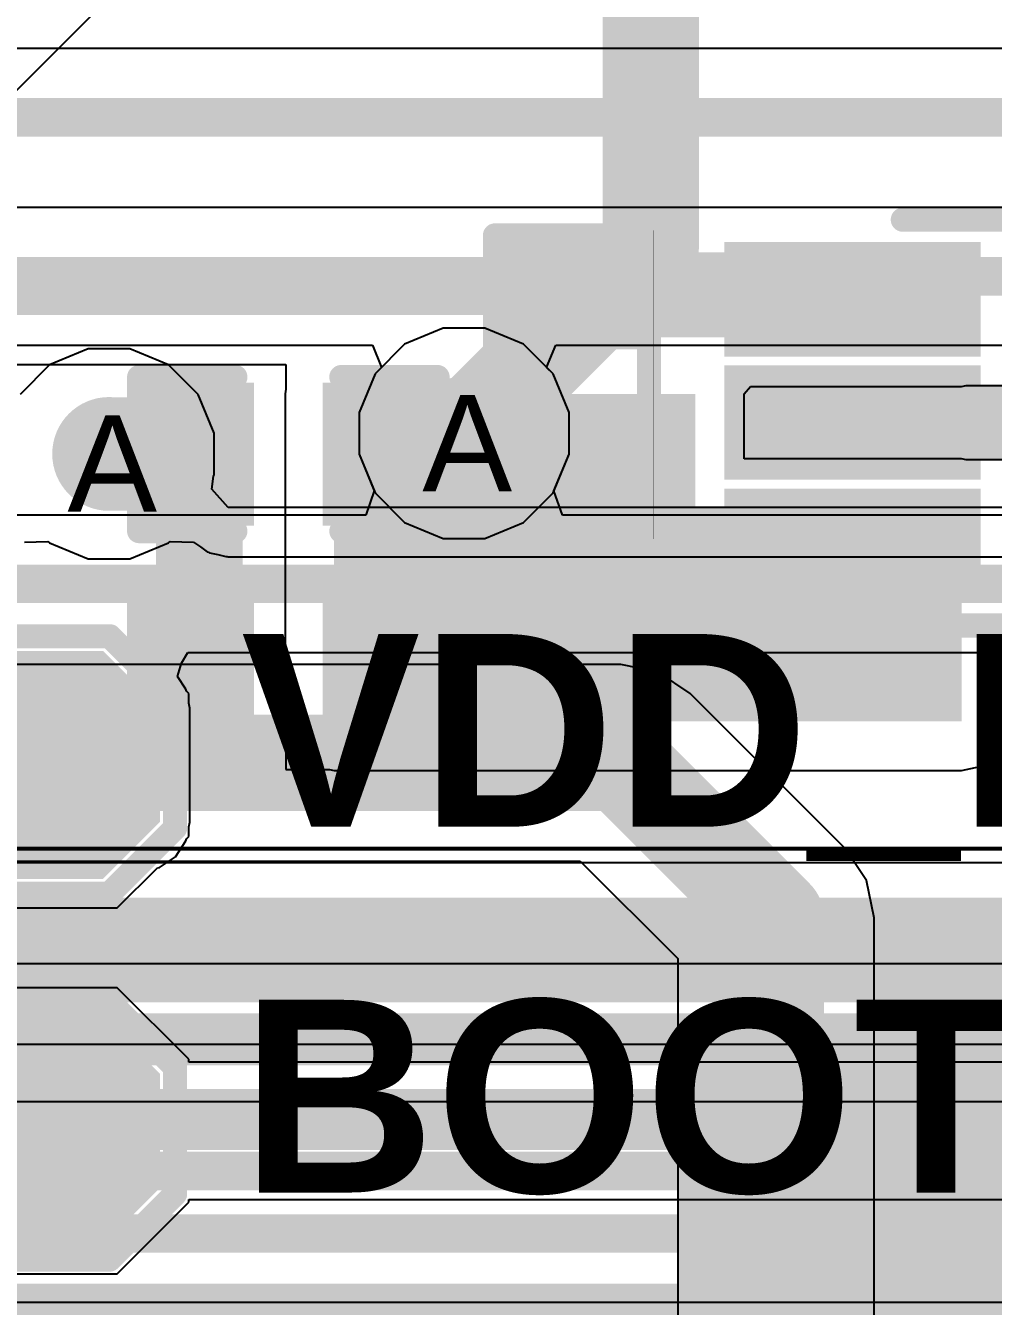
# Model space of a CAD drawing. Header units: inches. Extents: x 0 to 208, y 0 to 213.
# Drawn here: x 4.8582 to 5.0592, y 2.2432 to 2.5091 of the extents above; entities that cross this region are included whole.
import ezdxf

# ---------------------------------------------------------------- set-up
doc = ezdxf.new("R2010")
doc.units = ezdxf.units.IN
doc.header["$MEASUREMENT"] = 0
for name, color, linetype in [('Bottom Layer', 5, 'Continuous'), ('Bottom Overlay', 54, 'Continuous'), ('Bottom Paste', 16, 'Continuous'), ('Bottom Solder', 6, 'Continuous'), ('Drill Drawing', 1, 'Continuous'), ('L2_GND1', 16, 'Continuous'), ('L3_SIG1', 76, 'Continuous'), ('L4_PWR', 90, 'Continuous'), ('L5_GND2', 156, 'Continuous'), ('L6_SIG2', 130, 'Continuous'), ('L7_GND3', 216, 'Continuous'), ('Top Layer', 1, 'Continuous'), ('Top Overlay', 2, 'Continuous'), ('Top Paste', 8, 'Continuous'), ('Top Solder', 216, 'Continuous'), ('Via Holes', 16, 'Continuous')]:
    doc.layers.add(name, color=color, linetype=linetype)
doc.styles.add('Arial', font='', dxfattribs={"height": 0.2})
doc.styles.add('Arial_Bold', font='', dxfattribs={"height": 0.2})
doc.styles.get('Arial').set_extended_font_data('Arial')
doc.styles.get('Arial_Bold').set_extended_font_data('Arial', bold=True)

# ---------------------------------------------------------------- blocks, each defined once
blk = doc.blocks.new('T____________0_5___163')
at = {"layer": 'Top Layer'}
blk.add_hatch(color=1, dxfattribs=at).paths.add_polyline_path([(0.009843725, 0.01968465), (-0.009841325, 0.01968465), (-0.01968385, 0.009842125), (-0.01968385, -0.009842925), (-0.009841325, -0.01968545), (0.009843725, -0.01968545), (0.01968625, -0.009842925), (0.01968625, 0.009842125)])
at = {"layer": 'Top Paste'}
blk.add_hatch(color=8, dxfattribs=at).paths.add_polyline_path([(0.009843725, 0.01968465), (-0.009841325, 0.01968465), (-0.01968385, 0.009842125), (-0.01968385, -0.009842925), (-0.009841325, -0.01968545), (0.009843725, -0.01968545), (0.01968625, -0.009842925), (0.01968625, 0.009842125)])
at = {"layer": 'Top Solder'}
blk.add_hatch(color=216, dxfattribs=at).paths.add_polyline_path([(0.011843725, 0.02368465), (-0.011841325, 0.02368465), (-0.02368385, 0.011842125), (-0.02368385, -0.011842925), (-0.011841325, -0.02368545), (0.011843725, -0.02368545), (0.02368625, -0.011842925), (0.02368625, 0.011842125)])
at = {"layer": 'Top Overlay'}
for points in [[(-0.0132088, 0.0267516, 0.005, 0.005, 0), (-0.0268448, 0.0131176, 0.005, 0.005, 0)], [(0.0132492, 0.0267516, 0.005, 0.005, 0), (-0.0132088, 0.0267516, 0.005, 0.005, 0)], [(0.0269152, 0.0130856, 0.005, 0.005, 0), (0.0132492, 0.0267516, 0.005, 0.005, 0)], [(-0.0268448, 0.0131176, 0.005, 0.005, 0), (-0.0268448, -0.0131544, 0.005, 0.005, 0)], [(0.0269152, 0.0130856, 0.005, 0.005, 0), (0.0269152, -0.0129864, 0.005, 0.005, 0)], [(0.0269152, -0.0129864, 0.005, 0.005, 0), (0.0131852, -0.0267164, 0.005, 0.005, 0)], [(-0.0132828, -0.0267164, 0.005, 0.005, 0), (-0.0268448, -0.0131544, 0.005, 0.005, 0)], [(0.0131852, -0.0267164, 0.005, 0.005, 0), (-0.0132828, -0.0267164, 0.005, 0.005, 0)]]:
    blk.add_lwpolyline(points, format="xyseb", dxfattribs=at)
for points in [[(-0.0144588, 0.0267516, 0.0025, 0.0025, 1), (-0.0119588, 0.0267516, 0.0025, 0.0025, 1)], [(-0.0144588, 0.0267516, 0.0025, 0.0025, 1), (-0.0119588, 0.0267516, 0.0025, 0.0025, 1)], [(0.0119992, 0.0267516, 0.0025, 0.0025, 1), (0.0144992, 0.0267516, 0.0025, 0.0025, 1)], [(0.0119992, 0.0267516, 0.0025, 0.0025, 1), (0.0144992, 0.0267516, 0.0025, 0.0025, 1)], [(-0.0280948, 0.0131176, 0.0025, 0.0025, 1), (-0.0255948, 0.0131176, 0.0025, 0.0025, 1)], [(-0.0280948, 0.0131176, 0.0025, 0.0025, 1), (-0.0255948, 0.0131176, 0.0025, 0.0025, 1)], [(0.0256652, 0.0130856, 0.0025, 0.0025, 1), (0.0281652, 0.0130856, 0.0025, 0.0025, 1)], [(0.0256652, 0.0130856, 0.0025, 0.0025, 1), (0.0281652, 0.0130856, 0.0025, 0.0025, 1)], [(0.0256652, -0.0129864, 0.0025, 0.0025, 1), (0.0281652, -0.0129864, 0.0025, 0.0025, 1)], [(0.0256652, -0.0129864, 0.0025, 0.0025, 1), (0.0281652, -0.0129864, 0.0025, 0.0025, 1)], [(-0.0280948, -0.0131544, 0.0025, 0.0025, 1), (-0.0255948, -0.0131544, 0.0025, 0.0025, 1)], [(-0.0280948, -0.0131544, 0.0025, 0.0025, 1), (-0.0255948, -0.0131544, 0.0025, 0.0025, 1)], [(-0.0145328, -0.0267164, 0.0025, 0.0025, 1), (-0.0120328, -0.0267164, 0.0025, 0.0025, 1)], [(-0.0145328, -0.0267164, 0.0025, 0.0025, 1), (-0.0120328, -0.0267164, 0.0025, 0.0025, 1)], [(0.0119352, -0.0267164, 0.0025, 0.0025, 1), (0.0144352, -0.0267164, 0.0025, 0.0025, 1)], [(0.0119352, -0.0267164, 0.0025, 0.0025, 1), (0.0144352, -0.0267164, 0.0025, 0.0025, 1)]]:
    blk.add_lwpolyline(points, format="xyseb", close=True, dxfattribs=at)
blk = doc.blocks.new('T____________0_5___164')
at = {"layer": 'Top Layer'}
blk.add_hatch(color=1, dxfattribs=at).paths.add_polyline_path([(0.009843725, 0.01968515), (-0.009841325, 0.01968515), (-0.01968385, 0.009842625), (-0.01968385, -0.009842425), (-0.009841325, -0.01968495), (0.009843725, -0.01968495), (0.01968625, -0.009842425), (0.01968625, 0.009842625)])
at = {"layer": 'Top Paste'}
blk.add_hatch(color=8, dxfattribs=at).paths.add_polyline_path([(0.009843725, 0.01968515), (-0.009841325, 0.01968515), (-0.01968385, 0.009842625), (-0.01968385, -0.009842425), (-0.009841325, -0.01968495), (0.009843725, -0.01968495), (0.01968625, -0.009842425), (0.01968625, 0.009842625)])
at = {"layer": 'Top Solder'}
blk.add_hatch(color=216, dxfattribs=at).paths.add_polyline_path([(0.011843725, 0.02368515), (-0.011841325, 0.02368515), (-0.02368385, 0.011842625), (-0.02368385, -0.011842425), (-0.011841325, -0.02368495), (0.011843725, -0.02368495), (0.02368625, -0.011842425), (0.02368625, 0.011842625)])
at = {"layer": 'Top Overlay'}
for points in [[(-0.0132088, 0.0267521, 0.005, 0.005, 0), (-0.0268448, 0.0131161, 0.005, 0.005, 0)], [(0.0132492, 0.0267521, 0.005, 0.005, 0), (-0.0132088, 0.0267521, 0.005, 0.005, 0)], [(0.0269152, 0.0130841, 0.005, 0.005, 0), (0.0132492, 0.0267521, 0.005, 0.005, 0)], [(-0.0268448, 0.0131161, 0.005, 0.005, 0), (-0.0268448, -0.0131559, 0.005, 0.005, 0)], [(0.0269152, 0.0130841, 0.005, 0.005, 0), (0.0269152, -0.0129859, 0.005, 0.005, 0)], [(0.0269152, -0.0129859, 0.005, 0.005, 0), (0.0131852, -0.0267179, 0.005, 0.005, 0)], [(-0.0132828, -0.0267179, 0.005, 0.005, 0), (-0.0268448, -0.0131559, 0.005, 0.005, 0)], [(0.0131852, -0.0267179, 0.005, 0.005, 0), (-0.0132828, -0.0267179, 0.005, 0.005, 0)]]:
    blk.add_lwpolyline(points, format="xyseb", dxfattribs=at)
for points in [[(-0.0144588, 0.0267521, 0.0025, 0.0025, 1), (-0.0119588, 0.0267521, 0.0025, 0.0025, 1)], [(-0.0144588, 0.0267521, 0.0025, 0.0025, 1), (-0.0119588, 0.0267521, 0.0025, 0.0025, 1)], [(0.0119992, 0.0267521, 0.0025, 0.0025, 1), (0.0144992, 0.0267521, 0.0025, 0.0025, 1)], [(0.0119992, 0.0267521, 0.0025, 0.0025, 1), (0.0144992, 0.0267521, 0.0025, 0.0025, 1)], [(-0.0280948, 0.0131161, 0.0025, 0.0025, 1), (-0.0255948, 0.0131161, 0.0025, 0.0025, 1)], [(-0.0280948, 0.0131161, 0.0025, 0.0025, 1), (-0.0255948, 0.0131161, 0.0025, 0.0025, 1)], [(0.0256652, 0.0130841, 0.0025, 0.0025, 1), (0.0281652, 0.0130841, 0.0025, 0.0025, 1)], [(0.0256652, 0.0130841, 0.0025, 0.0025, 1), (0.0281652, 0.0130841, 0.0025, 0.0025, 1)], [(0.0256652, -0.0129859, 0.0025, 0.0025, 1), (0.0281652, -0.0129859, 0.0025, 0.0025, 1)], [(0.0256652, -0.0129859, 0.0025, 0.0025, 1), (0.0281652, -0.0129859, 0.0025, 0.0025, 1)], [(-0.0280948, -0.0131559, 0.0025, 0.0025, 1), (-0.0255948, -0.0131559, 0.0025, 0.0025, 1)], [(-0.0280948, -0.0131559, 0.0025, 0.0025, 1), (-0.0255948, -0.0131559, 0.0025, 0.0025, 1)], [(-0.0145328, -0.0267179, 0.0025, 0.0025, 1), (-0.0120328, -0.0267179, 0.0025, 0.0025, 1)], [(-0.0145328, -0.0267179, 0.0025, 0.0025, 1), (-0.0120328, -0.0267179, 0.0025, 0.0025, 1)], [(0.0119352, -0.0267179, 0.0025, 0.0025, 1), (0.0144352, -0.0267179, 0.0025, 0.0025, 1)], [(0.0119352, -0.0267179, 0.0025, 0.0025, 1), (0.0144352, -0.0267179, 0.0025, 0.0025, 1)]]:
    blk.add_lwpolyline(points, format="xyseb", close=True, dxfattribs=at)
blk = doc.blocks.new('RES_0402_B_272')
at = {"layer": 'Bottom Layer'}
for points in [[(-0.009500100000000001, 0.0124994), (-0.0095001, -0.0125006), (-0.0275001, -0.0125006), (-0.0275001, 0.0124994)], [(0.0274999, 0.0124994), (0.0274999, -0.0125006), (0.009499900000000002, -0.0125006), (0.009499899999999999, 0.0124994)]]:
    blk.add_hatch(color=5, dxfattribs=at).paths.add_polyline_path(points)
at = {"layer": 'Bottom Paste'}
for points in [[(-0.009500100000000001, 0.0124994), (-0.0095001, -0.0125006), (-0.0275001, -0.0125006), (-0.0275001, 0.0124994)], [(0.0274999, 0.0124994), (0.0274999, -0.0125006), (0.009499900000000002, -0.0125006), (0.009499899999999999, 0.0124994)]]:
    blk.add_hatch(color=16, dxfattribs=at).paths.add_polyline_path(points)
at = {"layer": 'Bottom Solder'}
for points in [[(-0.007334700000000001, 0.0146648), (-0.007334699999999999, -0.014666), (-0.0296655, -0.014666), (-0.0296655, 0.0146648)], [(0.0296653, 0.0146648), (0.0296653, -0.014666), (0.007334500000000002, -0.014666), (0.007334499999999998, 0.0146648)]]:
    blk.add_hatch(color=6, dxfattribs=at).paths.add_polyline_path(points)
at = {"layer": 'Bottom Overlay'}
for points in [[(0.0309999, 0.0159994, 0.005, 0.005, 0), (-0.0310001, 0.0159994, 0.005, 0.005, 0)], [(-0.0310001, -0.0160006, 0.005, 0.005, 0), (-0.0310001, 0.0159994, 0.005, 0.005, 0)], [(0.0319999, 0.0169994, 0.000127, 0.000127, 0), (-0.0320001, 0.0169994, 0.000127, 0.000127, 0)], [(0.0309999, -0.0160006, 0.005, 0.005, 0), (0.0309999, 0.0159994, 0.005, 0.005, 0)], [(0.0309999, -0.0160006, 0.005, 0.005, 0), (-0.0310001, -0.0160006, 0.005, 0.005, 0)]]:
    blk.add_lwpolyline(points, format="xyseb", dxfattribs=at)
for points in [[(-0.0322501, 0.0159994, 0.0025, 0.0025, 1), (-0.0297501, 0.0159994, 0.0025, 0.0025, 1)], [(-0.0322501, 0.0159994, 0.0025, 0.0025, 1), (-0.0297501, 0.0159994, 0.0025, 0.0025, 1)], [(-0.0320318, 0.0169994, 6.35e-05, 6.35e-05, 1), (-0.0319684, 0.0169994, 6.35e-05, 6.35e-05, 1)], [(0.0297499, 0.0159994, 0.0025, 0.0025, 1), (0.0322499, 0.0159994, 0.0025, 0.0025, 1)], [(0.0297499, 0.0159994, 0.0025, 0.0025, 1), (0.0322499, 0.0159994, 0.0025, 0.0025, 1)], [(0.0319682, 0.0169994, 6.35e-05, 6.35e-05, 1), (0.0320316, 0.0169994, 6.35e-05, 6.35e-05, 1)], [(-0.0322501, -0.0160006, 0.0025, 0.0025, 1), (-0.0297501, -0.0160006, 0.0025, 0.0025, 1)], [(-0.0322501, -0.0160006, 0.0025, 0.0025, 1), (-0.0297501, -0.0160006, 0.0025, 0.0025, 1)], [(0.0297499, -0.0160006, 0.0025, 0.0025, 1), (0.0322499, -0.0160006, 0.0025, 0.0025, 1)], [(0.0297499, -0.0160006, 0.0025, 0.0025, 1), (0.0322499, -0.0160006, 0.0025, 0.0025, 1)]]:
    blk.add_lwpolyline(points, format="xyseb", close=True, dxfattribs=at)
blk = doc.blocks.new('SC_70_6_B_284')
at = {"layer": 'Bottom Layer'}
for points in [[(-0.057678, 0.0334632), (-0.0124024, 0.0334632), (-0.0124024, 0.0177152), (-0.057678, 0.0177152)], [(0.012402, 0.0334632), (0.0576776, 0.0334632), (0.0576776, 0.0177152), (0.012402, 0.0177152)], [(-0.057678, 0.0078732), (-0.0124024, 0.0078732), (-0.0124024, -0.0078748), (-0.057678, -0.0078748)], [(0.012402, 0.0078732), (0.0576776, 0.0078732), (0.0576776, -0.0078748), (0.012402, -0.0078748)], [(-0.057678, -0.0177168), (-0.0124024, -0.0177168), (-0.0124024, -0.0334648), (-0.057678, -0.0334648)], [(0.012402, -0.0177168), (0.0576776, -0.0177168), (0.0576776, -0.0334648), (0.012402, -0.0334648)]]:
    blk.add_hatch(color=5, dxfattribs=at).paths.add_polyline_path(points)
at = {"layer": 'Bottom Paste'}
for points in [[(-0.057678, 0.0334632), (-0.0124024, 0.0334632), (-0.0124024, 0.0177152), (-0.057678, 0.0177152)], [(0.012402, 0.0334632), (0.0576776, 0.0334632), (0.0576776, 0.0177152), (0.012402, 0.0177152)], [(-0.057678, 0.0078732), (-0.0124024, 0.0078732), (-0.0124024, -0.0078748), (-0.057678, -0.0078748)], [(0.012402, 0.0078732), (0.0576776, 0.0078732), (0.0576776, -0.0078748), (0.012402, -0.0078748)], [(-0.057678, -0.0177168), (-0.0124024, -0.0177168), (-0.0124024, -0.0334648), (-0.057678, -0.0334648)], [(0.012402, -0.0177168), (0.0576776, -0.0177168), (0.0576776, -0.0334648), (0.012402, -0.0334648)]]:
    blk.add_hatch(color=16, dxfattribs=at).paths.add_polyline_path(points)
at = {"layer": 'Bottom Solder'}
for points in [[(-0.061678, 0.0374632), (-0.0084024, 0.0374632), (-0.0084024, 0.0137152), (-0.061678, 0.0137152)], [(0.008402, 0.0374632), (0.0616776, 0.0374632), (0.0616776, 0.0137152), (0.008402, 0.0137152)], [(-0.061678, 0.0118732), (-0.0084024, 0.0118732), (-0.0084024, -0.0118748), (-0.061678, -0.0118748)], [(0.008402, 0.0118732), (0.0616776, 0.0118732), (0.0616776, -0.0118748), (0.008402, -0.0118748)], [(-0.061678, -0.0137168), (-0.0084024, -0.0137168), (-0.0084024, -0.0374648), (-0.061678, -0.0374648)], [(0.008402, -0.0137168), (0.0616776, -0.0137168), (0.0616776, -0.0374648), (0.008402, -0.0374648)]]:
    blk.add_hatch(color=6, dxfattribs=at).paths.add_polyline_path(points)
at = {"layer": 'Bottom Overlay'}
for points in [[(0.0246058, 0.0421252, 0.005, 0.005, 0), (-0.0246062, 0.0421252, 0.005, 0.005, 0)], [(-0.0685282, -0.0210008, 0.005, 0.005, 0), (-0.0685282, -0.0310008, 0.005, 0.005, 0)], [(-0.0635282, -0.0260008, 0.005, 0.005, 0), (-0.0685282, -0.0210008, 0.005, 0.005, 0)], [(-0.0635282, -0.0260008, 0.005, 0.005, 0), (-0.0685282, -0.0310008, 0.005, 0.005, 0)], [(0.0246058, -0.0421268, 0.005, 0.005, 0), (-0.0246062, -0.0421268, 0.005, 0.005, 0)]]:
    blk.add_lwpolyline(points, format="xyseb", dxfattribs=at)
for points in [[(-0.0258562, 0.0421252, 0.0025, 0.0025, 1), (-0.0233562, 0.0421252, 0.0025, 0.0025, 1)], [(0.0233558, 0.0421252, 0.0025, 0.0025, 1), (0.0258558, 0.0421252, 0.0025, 0.0025, 1)], [(-0.0697782, -0.0210008, 0.0025, 0.0025, 1), (-0.0672782, -0.0210008, 0.0025, 0.0025, 1)], [(-0.0697782, -0.0210008, 0.0025, 0.0025, 1), (-0.0672782, -0.0210008, 0.0025, 0.0025, 1)], [(-0.0647782, -0.0260008, 0.0025, 0.0025, 1), (-0.0622782, -0.0260008, 0.0025, 0.0025, 1)], [(-0.0647782, -0.0260008, 0.0025, 0.0025, 1), (-0.0622782, -0.0260008, 0.0025, 0.0025, 1)], [(-0.0697782, -0.0310008, 0.0025, 0.0025, 1), (-0.0672782, -0.0310008, 0.0025, 0.0025, 1)], [(-0.0697782, -0.0310008, 0.0025, 0.0025, 1), (-0.0672782, -0.0310008, 0.0025, 0.0025, 1)], [(-0.0258562, -0.0421268, 0.0025, 0.0025, 1), (-0.0233562, -0.0421268, 0.0025, 0.0025, 1)], [(0.0233558, -0.0421268, 0.0025, 0.0025, 1), (0.0258558, -0.0421268, 0.0025, 0.0025, 1)]]:
    blk.add_lwpolyline(points, format="xyseb", close=True, dxfattribs=at)
blk = doc.blocks.new('SOD_123_B_289')
at = {"layer": 'Bottom Layer'}
for points in [[(-0.0807092, -0.01771695), (-0.0807092, 0.01771615), (-0.0433076, 0.01771615), (-0.0433076, -0.01771695)], [(0.0433068, -0.01771695), (0.0433068, 0.01771615), (0.0807084, 0.01771615), (0.0807084, -0.01771695)]]:
    blk.add_hatch(color=5, dxfattribs=at).paths.add_polyline_path(points)
at = {"layer": 'Bottom Overlay'}
for points in [[(0.0380016, 0.0199896), (0.1110016, 0.0199896), (0.1110016, 0.0314856), (0.0380016, 0.0314856)], [(0.0834596, -0.0310144), (0.1110016, -0.0310144), (0.1110016, 0.0309856), (0.0834596, 0.0309856)], [(0.0380016, -0.0315084), (0.1110016, -0.0315084), (0.1110016, -0.0200124), (0.0380016, -0.0200124)]]:
    blk.add_hatch(color=54, dxfattribs=at).paths.add_polyline_path(points)
at = {"layer": 'Bottom Paste'}
for points in [[(-0.0807092, -0.01771695), (-0.0807092, 0.01771615), (-0.0433076, 0.01771615), (-0.0433076, -0.01771695)], [(0.0433068, -0.01771695), (0.0433068, 0.01771615), (0.0807084, 0.01771615), (0.0807084, -0.01771695)]]:
    blk.add_hatch(color=16, dxfattribs=at).paths.add_polyline_path(points)
at = {"layer": 'Bottom Solder'}
for points in [[(-0.0847092, -0.02171695), (-0.0847092, 0.02171615), (-0.0393076, 0.02171615), (-0.0393076, -0.02171695)], [(0.0393068, -0.02171695), (0.0393068, 0.02171615), (0.0847084, 0.02171615), (0.0847084, -0.02171695)]]:
    blk.add_hatch(color=6, dxfattribs=at).paths.add_polyline_path(points)
at = {"layer": 'Bottom Overlay'}
for points in [[(-0.0540004, 0.0289996, 0.005, 0.005, 0), (-0.0540004, 0.0229996, 0.005, 0.005, 0)], [(0.0379996, 0.0289996, 0.005, 0.005, 0), (-0.0540004, 0.0289996, 0.005, 0.005, 0)], [(-0.0540004, -0.0230004, 0.005, 0.005, 0), (-0.0540004, -0.0290004, 0.005, 0.005, 0)], [(0.0379996, -0.0290004, 0.005, 0.005, 0), (-0.0540004, -0.0290004, 0.005, 0.005, 0)]]:
    blk.add_lwpolyline(points, format="xyseb", dxfattribs=at)
for points in [[(-0.0552504, 0.0289996, 0.0025, 0.0025, 1), (-0.0527504, 0.0289996, 0.0025, 0.0025, 1)], [(-0.0552504, 0.0289996, 0.0025, 0.0025, 1), (-0.0527504, 0.0289996, 0.0025, 0.0025, 1)], [(0.0367496, 0.0289996, 0.0025, 0.0025, 1), (0.0392496, 0.0289996, 0.0025, 0.0025, 1)], [(-0.0552504, 0.0229996, 0.0025, 0.0025, 1), (-0.0527504, 0.0229996, 0.0025, 0.0025, 1)], [(-0.0552504, -0.0230004, 0.0025, 0.0025, 1), (-0.0527504, -0.0230004, 0.0025, 0.0025, 1)], [(-0.0552504, -0.0290004, 0.0025, 0.0025, 1), (-0.0527504, -0.0290004, 0.0025, 0.0025, 1)], [(-0.0552504, -0.0290004, 0.0025, 0.0025, 1), (-0.0527504, -0.0290004, 0.0025, 0.0025, 1)], [(0.0367496, -0.0290004, 0.0025, 0.0025, 1), (0.0392496, -0.0290004, 0.0025, 0.0025, 1)]]:
    blk.add_lwpolyline(points, format="xyseb", close=True, dxfattribs=at)
blk = doc.blocks.new('CAP_0402_B_320')
at = {"layer": 'Bottom Layer'}
for points in [[(-0.009500699999999997, 0.0125006), (-0.009500700000000003, -0.0124994), (-0.0275007, -0.0124994), (-0.0275007, 0.0125006)], [(0.0274993, 0.0125006), (0.0274993, -0.0124994), (0.009499299999999997, -0.0124994), (0.009499300000000002, 0.0125006)]]:
    blk.add_hatch(color=5, dxfattribs=at).paths.add_polyline_path(points)
at = {"layer": 'Bottom Paste'}
for points in [[(-0.009500699999999997, 0.0125006), (-0.009500700000000003, -0.0124994), (-0.0275007, -0.0124994), (-0.0275007, 0.0125006)], [(0.0274993, 0.0125006), (0.0274993, -0.0124994), (0.009499299999999997, -0.0124994), (0.009499300000000002, 0.0125006)]]:
    blk.add_hatch(color=16, dxfattribs=at).paths.add_polyline_path(points)
at = {"layer": 'Bottom Solder'}
for points in [[(-0.007138499999999997, 0.0148628), (-0.007138500000000002, -0.0148616), (-0.0298629, -0.0148616), (-0.0298629, 0.0148628)], [(0.0298615, 0.0148628), (0.0298615, -0.0148616), (0.007137099999999997, -0.0148616), (0.007137100000000003, 0.0148628)]]:
    blk.add_hatch(color=6, dxfattribs=at).paths.add_polyline_path(points)
at = {"layer": 'Bottom Overlay'}
for points in [[(-0.0310007, -0.0159994, 0.005, 0.005, 0), (-0.0310007, 0.0160006, 0.005, 0.005, 0)], [(-0.0310007, 0.0160006, 0.005, 0.005, 0), (-0.0110007, 0.0160006, 0.005, 0.005, 0)], [(0.0109993, 0.0160006, 0.005, 0.005, 0), (0.0309993, 0.0160006, 0.005, 0.005, 0)], [(0.0309993, -0.0159994, 0.005, 0.005, 0), (0.0309993, 0.0160006, 0.005, 0.005, 0)], [(-0.0310007, -0.0159994, 0.005, 0.005, 0), (-0.0110007, -0.0159994, 0.005, 0.005, 0)], [(0.0109993, -0.0159994, 0.005, 0.005, 0), (0.0309993, -0.0159994, 0.005, 0.005, 0)]]:
    blk.add_lwpolyline(points, format="xyseb", dxfattribs=at)
for points in [[(-0.0322507, 0.0160006, 0.0025, 0.0025, 1), (-0.0297507, 0.0160006, 0.0025, 0.0025, 1)], [(-0.0322507, 0.0160006, 0.0025, 0.0025, 1), (-0.0297507, 0.0160006, 0.0025, 0.0025, 1)], [(-0.0122507, 0.0160006, 0.0025, 0.0025, 1), (-0.0097507, 0.0160006, 0.0025, 0.0025, 1)], [(0.0097493, 0.0160006, 0.0025, 0.0025, 1), (0.0122493, 0.0160006, 0.0025, 0.0025, 1)], [(0.0297493, 0.0160006, 0.0025, 0.0025, 1), (0.0322493, 0.0160006, 0.0025, 0.0025, 1)], [(0.0297493, 0.0160006, 0.0025, 0.0025, 1), (0.0322493, 0.0160006, 0.0025, 0.0025, 1)], [(-0.0322507, -0.0159994, 0.0025, 0.0025, 1), (-0.0297507, -0.0159994, 0.0025, 0.0025, 1)], [(-0.0322507, -0.0159994, 0.0025, 0.0025, 1), (-0.0297507, -0.0159994, 0.0025, 0.0025, 1)], [(-0.0122507, -0.0159994, 0.0025, 0.0025, 1), (-0.0097507, -0.0159994, 0.0025, 0.0025, 1)], [(0.0097493, -0.0159994, 0.0025, 0.0025, 1), (0.0122493, -0.0159994, 0.0025, 0.0025, 1)], [(0.0297493, -0.0159994, 0.0025, 0.0025, 1), (0.0322493, -0.0159994, 0.0025, 0.0025, 1)], [(0.0297493, -0.0159994, 0.0025, 0.0025, 1), (0.0322493, -0.0159994, 0.0025, 0.0025, 1)]]:
    blk.add_lwpolyline(points, format="xyseb", close=True, dxfattribs=at)
blk = doc.blocks.new('CAP_0402_B_323')
at = {"layer": 'Bottom Layer'}
for points in [[(-0.009501499999999998, 0.0125004), (-0.009501500000000003, -0.0124996), (-0.0275015, -0.0124996), (-0.0275015, 0.0125004)], [(0.0274985, 0.0125004), (0.0274985, -0.0124996), (0.009498499999999997, -0.0124996), (0.009498500000000003, 0.0125004)]]:
    blk.add_hatch(color=5, dxfattribs=at).paths.add_polyline_path(points)
at = {"layer": 'Bottom Paste'}
for points in [[(-0.009501499999999998, 0.0125004), (-0.009501500000000003, -0.0124996), (-0.0275015, -0.0124996), (-0.0275015, 0.0125004)], [(0.0274985, 0.0125004), (0.0274985, -0.0124996), (0.009498499999999997, -0.0124996), (0.009498500000000003, 0.0125004)]]:
    blk.add_hatch(color=16, dxfattribs=at).paths.add_polyline_path(points)
at = {"layer": 'Bottom Solder'}
for points in [[(-0.007139299999999997, 0.0148626), (-0.007139300000000003, -0.0148618), (-0.0298637, -0.0148618), (-0.0298637, 0.0148626)], [(0.0298607, 0.0148626), (0.0298607, -0.0148618), (0.007136299999999997, -0.0148618), (0.007136300000000003, 0.0148626)]]:
    blk.add_hatch(color=6, dxfattribs=at).paths.add_polyline_path(points)
at = {"layer": 'Bottom Overlay'}
for points in [[(-0.0310015, 0.0160004, 0.005, 0.005, 0), (-0.0110015, 0.0160004, 0.005, 0.005, 0)], [(-0.0310015, -0.0159996, 0.005, 0.005, 0), (-0.0310015, 0.0160004, 0.005, 0.005, 0)], [(0.0109985, 0.0160004, 0.005, 0.005, 0), (0.0309985, 0.0160004, 0.005, 0.005, 0)], [(0.0309985, -0.0159996, 0.005, 0.005, 0), (0.0309985, 0.0160004, 0.005, 0.005, 0)], [(-0.0310015, -0.0159996, 0.005, 0.005, 0), (-0.0110015, -0.0159996, 0.005, 0.005, 0)], [(0.0109985, -0.0159996, 0.005, 0.005, 0), (0.0309985, -0.0159996, 0.005, 0.005, 0)]]:
    blk.add_lwpolyline(points, format="xyseb", dxfattribs=at)
for points in [[(-0.0322515, 0.0160004, 0.0025, 0.0025, 1), (-0.0297515, 0.0160004, 0.0025, 0.0025, 1)], [(-0.0322515, 0.0160004, 0.0025, 0.0025, 1), (-0.0297515, 0.0160004, 0.0025, 0.0025, 1)], [(-0.0122515, 0.0160004, 0.0025, 0.0025, 1), (-0.0097515, 0.0160004, 0.0025, 0.0025, 1)], [(0.0097485, 0.0160004, 0.0025, 0.0025, 1), (0.0122485, 0.0160004, 0.0025, 0.0025, 1)], [(0.0297485, 0.0160004, 0.0025, 0.0025, 1), (0.0322485, 0.0160004, 0.0025, 0.0025, 1)], [(0.0297485, 0.0160004, 0.0025, 0.0025, 1), (0.0322485, 0.0160004, 0.0025, 0.0025, 1)], [(-0.0322515, -0.0159996, 0.0025, 0.0025, 1), (-0.0297515, -0.0159996, 0.0025, 0.0025, 1)], [(-0.0322515, -0.0159996, 0.0025, 0.0025, 1), (-0.0297515, -0.0159996, 0.0025, 0.0025, 1)], [(-0.0122515, -0.0159996, 0.0025, 0.0025, 1), (-0.0097515, -0.0159996, 0.0025, 0.0025, 1)], [(0.0097485, -0.0159996, 0.0025, 0.0025, 1), (0.0122485, -0.0159996, 0.0025, 0.0025, 1)], [(0.0297485, -0.0159996, 0.0025, 0.0025, 1), (0.0322485, -0.0159996, 0.0025, 0.0025, 1)], [(0.0297485, -0.0159996, 0.0025, 0.0025, 1), (0.0322485, -0.0159996, 0.0025, 0.0025, 1)]]:
    blk.add_lwpolyline(points, format="xyseb", close=True, dxfattribs=at)

msp = doc.modelspace()

# ---------------------------------------------------------------- hatches: boundary and pattern name
at = {"layer": 'Bottom Layer'}
for points in [[(4.9591558, 2.4443542), (5.0525638, 2.4443542), (5.0525638, 2.4620122), (4.9591558, 2.4620122)], [(5.0072878, 2.4187642), (5.1226438, 2.4187642), (5.1226438, 2.4345122), (5.0072878, 2.4345122)], [(4.8755078, 2.4319222), (4.8755078, 2.4083402), (4.8942418, 2.4083402), (4.8942418, 2.4319222)], [(4.8852458, 2.3646362), (4.9032458, 2.3646362), (4.9032458, 2.4326042), (4.8852458, 2.4326042)], [(4.9222418, 2.3646362), (4.9972478, 2.3646362), (4.9972478, 2.4326042), (4.9222418, 2.4326042)], [(4.9222418, 2.3931742), (5.0525638, 2.3931742), (5.0525638, 2.4089222), (4.9222418, 2.4089222)], [(4.9716558, 2.3646362), (5.0525638, 2.3646362), (5.0525638, 2.4089222), (4.9716558, 2.4089222)], [(4.9991018, 2.1798802), (5.0680698, 2.1798802), (5.0680698, 2.2818622), (4.9991018, 2.2818622)]]:
    msp.add_hatch(color=5, dxfattribs=at).paths.add_polyline_path(points)
h = msp.add_hatch(color=5, dxfattribs=at)
edge = h.paths.add_edge_path()
edge.add_arc((4.9492418, 2.4244018), 0.011811, 0, 360)
h = msp.add_hatch(color=5, dxfattribs=at)
edge = h.paths.add_edge_path()
edge.add_arc((4.8755078, 2.4201382), 0.011811, 0, 360)
at = {"layer": 'L2_GND1'}
h = msp.add_hatch(color=16, dxfattribs=at)
edge = h.paths.add_edge_path()
edge.add_arc((4.9492418, 2.4244018), 0.011811, 0, 360)
h = msp.add_hatch(color=16, dxfattribs=at)
edge = h.paths.add_edge_path()
edge.add_arc((4.8755078, 2.4201382), 0.011811, 0, 360)
at = {"layer": 'L3_SIG1'}
h = msp.add_hatch(color=76, dxfattribs=at)
edge = h.paths.add_edge_path()
edge.add_arc((4.9492418, 2.4244018), 0.011811, 0, 360)
h = msp.add_hatch(color=76, dxfattribs=at)
edge = h.paths.add_edge_path()
edge.add_arc((4.8755078, 2.4201382), 0.011811, 0, 360)
at = {"layer": 'L4_PWR'}
h = msp.add_hatch(color=90, dxfattribs=at)
edge = h.paths.add_edge_path()
edge.add_arc((4.9492418, 2.4244018), 0.011811, 0, 360)
h = msp.add_hatch(color=90, dxfattribs=at)
edge = h.paths.add_edge_path()
edge.add_arc((4.8755078, 2.4201382), 0.011811, 0, 360)
at = {"layer": 'L5_GND2'}
h = msp.add_hatch(color=156, dxfattribs=at)
edge = h.paths.add_edge_path()
edge.add_arc((4.9492418, 2.4244018), 0.011811, 0, 360)
h = msp.add_hatch(color=156, dxfattribs=at)
edge = h.paths.add_edge_path()
edge.add_arc((4.8755078, 2.4201382), 0.011811, 0, 360)
at = {"layer": 'L6_SIG2'}
h = msp.add_hatch(color=130, dxfattribs=at)
edge = h.paths.add_edge_path()
edge.add_arc((4.9492418, 2.4244018), 0.011811, 0, 360)
h = msp.add_hatch(color=130, dxfattribs=at)
edge = h.paths.add_edge_path()
edge.add_arc((4.8755078, 2.4201382), 0.011811, 0, 360)
at = {"layer": 'L7_GND3'}
h = msp.add_hatch(color=216, dxfattribs=at)
edge = h.paths.add_edge_path()
edge.add_arc((4.9492418, 2.4244018), 0.011811, 0, 360)
h = msp.add_hatch(color=216, dxfattribs=at)
edge = h.paths.add_edge_path()
edge.add_arc((4.8755078, 2.4201382), 0.011811, 0, 360)
at = {"layer": 'Top Layer'}
h = msp.add_hatch(color=1, dxfattribs=at)
edge = h.paths.add_edge_path()
edge.add_arc((4.9492418, 2.4244018), 0.011811, 0, 360)
h = msp.add_hatch(color=1, dxfattribs=at)
edge = h.paths.add_edge_path()
edge.add_arc((4.8755078, 2.4201382), 0.011811, 0, 360)
msp.add_hatch(color=1, dxfattribs=at).paths.add_polyline_path([(4.8070001, 2.3673861), (4.8070001, 2.3437201), (4.8820609, 2.3437201), (4.8820609, 2.3673861)])
at = {"layer": 'Via Holes'}
h = msp.add_hatch(color=7, dxfattribs=at)
edge = h.paths.add_edge_path()
edge.add_arc((4.9492418, 2.4244018), 0.0059055, 0, 360)
h = msp.add_hatch(color=7, dxfattribs=at)
edge = h.paths.add_edge_path()
edge.add_arc((4.8755078, 2.4201382), 0.0059055, 0, 360)

# ---------------------------------------------------------------- linework, layer by layer
at = {"layer": 'Bottom Layer'}
for p, q in [((5.1014219, 2.5042743), (4.7960005, 2.5042743)), ((4.817439, 2.4387257), (4.9122418, 2.4387257)), ((4.9122418, 2.4387257), (4.9122418, 2.4335891)), ((4.9122418, 2.4335891), (4.9120459, 2.4326042)), ((5.0074437, 2.4326041), (5.0087192, 2.4341583)), ((5.0087192, 2.4341583), (5.0525638, 2.4341583)), ((5.0525638, 2.4341583), (5.0535487, 2.4343542)), ((5.0535487, 2.4343542), (5.062368, 2.4343542)), ((4.9120459, 2.4326042), (4.9120459, 2.4089222)), ((5.0074437, 2.4191181), (5.0074437, 2.4326041)), ((5.0525638, 2.4191181), (5.0074437, 2.4191181)), ((5.0535487, 2.4189222), (5.0525638, 2.4191181)), ((5.0623679, 2.4189222), (5.0535487, 2.4189222)), ((4.9120459, 2.4089222), (4.9120459, 2.3646362)), ((4.9120459, 2.3646362), (4.9122458, 2.3636312)), ((4.9122458, 2.3636312), (4.9122458, 2.3546362)), ((5.0564656, 2.3552164), (5.0597734, 2.3574266)), ((4.9122458, 2.3546362), (4.9212569, 2.3546362)), ((4.9212569, 2.3546362), (4.9222418, 2.3544403)), ((4.9222418, 2.3544403), (5.0525638, 2.3544403)), ((5.0525638, 2.3544403), (5.0564656, 2.3552164)), ((5.1690549, 2.3352743), (4.8351908, 2.3352743))]:
    msp.add_line(p, q, dxfattribs=at)
for points in [[(4.796, 2.49, 0.008, 0.008, 0), (5.1073346, 2.49, 0.008, 0.008, 0)], [(4.78, 2.453, 0.008, 0.008, 0), (4.9716436, 2.453, 0.008, 0.008, 0)], [(4.9716436, 2.453, 0.008, 0.008, 0), (4.9716558, 2.4530122, 0.008, 0.008, 0)], [(2.2983316, 2.321, 0.008, 0.008, 0), (5.1749676, 2.321, 0.008, 0.008, 0)], [(3.9579998, 2.2971882, 0.008, 0.008, 0), (5.4948418, 2.2971882, 0.008, 0.008, 0)], [(0.5389448, 2.2228712, 0.05, 0.05, 0), (5.0335858, 2.2228712, 0.05, 0.05, 0)]]:
    msp.add_lwpolyline(points, format="xyseb", dxfattribs=at)
for points in [[(4.9696436, 2.453, 0.004, 0.004, 1), (4.9736436, 2.453, 0.004, 0.004, 1)], [(4.9696436, 2.453, 0.004, 0.004, 1), (4.9736436, 2.453, 0.004, 0.004, 1)], [(4.9696558, 2.4530122, 0.004, 0.004, 1), (4.9736558, 2.4530122, 0.004, 0.004, 1)], [(5.0210858, 2.2228712, 0.025, 0.025, 1), (5.0460858, 2.2228712, 0.025, 0.025, 1)]]:
    msp.add_lwpolyline(points, format="xyseb", close=True, dxfattribs=at)
at = {"layer": 'L2_GND1'}
for p, q in [((4.9449033, 2.4462128), (4.9368869, 2.4428923)), ((4.9535803, 2.4462128), (4.9449033, 2.4462128)), ((4.9615967, 2.4428923), (4.9535803, 2.4462128)), ((4.9368869, 2.4428923), (4.9307513, 2.4367567)), ((4.9677323, 2.4367567), (4.9615967, 2.4428923)), ((4.9307513, 2.4367567), (4.9274308, 2.4287403)), ((4.9710528, 2.4287403), (4.9677323, 2.4367567)), ((4.9274308, 2.4287403), (4.9274308, 2.4200633)), ((4.9710528, 2.4200633), (4.9710528, 2.4287403)), ((4.9274308, 2.4200633), (4.9307513, 2.4120469)), ((4.9677323, 2.4120469), (4.9710528, 2.4200633)), ((4.9307513, 2.4120469), (4.9368869, 2.4059113)), ((4.9615967, 2.4059113), (4.9677323, 2.4120469)), ((4.9368869, 2.4059113), (4.9449033, 2.4025908)), ((4.9535803, 2.4025908), (4.9615967, 2.4059113)), ((4.9449033, 2.4025908), (4.9535803, 2.4025908)), ((5.3288041, 2.3142743), (4.545579, 2.3142742)), ((4.5514916, 2.2857256), (5.3338041, 2.2857257))]:
    msp.add_line(p, q, dxfattribs=at)
msp.add_lwpolyline([(4.545579, 2.2999999, 0.008, 0.008, 0), (5.56, 2.3, 0.008, 0.008, 0)], format="xyseb", dxfattribs=at)
at = {"layer": 'L3_SIG1'}
for p, q in [((4.9449033, 2.4462128), (4.9368869, 2.4428923)), ((4.9535803, 2.4462128), (4.9449033, 2.4462128)), ((4.9615967, 2.4428923), (4.9535803, 2.4462128)), ((4.9368869, 2.4428923), (4.9307513, 2.4367567)), ((4.9677323, 2.4367567), (4.9615967, 2.4428923)), ((4.9307513, 2.4367567), (4.9274308, 2.4287403)), ((4.9710528, 2.4287403), (4.9677323, 2.4367567)), ((4.9274308, 2.4287403), (4.9274308, 2.4200633)), ((4.9710528, 2.4200633), (4.9710528, 2.4287403)), ((4.9274308, 2.4200633), (4.9307513, 2.4120469)), ((4.9677323, 2.4120469), (4.9710528, 2.4200633)), ((4.9307513, 2.4120469), (4.9368869, 2.4059113)), ((4.9615967, 2.4059113), (4.9677323, 2.4120469)), ((4.9368869, 2.4059113), (4.9449033, 2.4025908)), ((4.9535803, 2.4025908), (4.9615967, 2.4059113)), ((4.9449033, 2.4025908), (4.9535803, 2.4025908))]:
    msp.add_line(p, q, dxfattribs=at)
at = {"layer": 'L4_PWR'}
for p, q in [((4.8711693, 2.4419492), (4.8631529, 2.4386287)), ((4.8798463, 2.4419492), (4.8711693, 2.4419492)), ((4.8878627, 2.4386287), (4.8798463, 2.4419492)), ((4.8631529, 2.4386287), (4.8570173, 2.4324931)), ((4.8939983, 2.4324931), (4.8878627, 2.4386287)), ((4.8973188, 2.4244767), (4.8939983, 2.4324931)), ((4.8973188, 2.4157997), (4.8973188, 2.4244767)), ((4.8968249, 2.4128105), (4.8971922, 2.4154942)), ((4.8971922, 2.4154942), (4.8973188, 2.4157997)), ((4.9002668, 2.409), (4.8968249, 2.4128105)), ((5.1210995, 2.409), (4.9002668, 2.409)), ((4.8579583, 2.4017904), (4.8628106, 2.40199)), ((4.8628106, 2.40199), (4.8631529, 2.4016477)), ((4.8631529, 2.4016477), (4.8711693, 2.3983272)), ((4.8798463, 2.3983272), (4.8878627, 2.4016477)), ((4.8878627, 2.4016477), (4.888205, 2.40199)), ((4.888205, 2.40199), (4.8930573, 2.4017904)), ((4.8930573, 2.4017904), (4.8945006, 2.400826)), ((4.8711693, 2.3983272), (4.8798463, 2.3983272)), ((4.8945006, 2.400826), (4.8958919, 2.3997904)), ((4.8958919, 2.3997904), (4.8961466, 2.3997261)), ((4.8961466, 2.3997261), (4.896365, 2.3995802)), ((4.896365, 2.3995802), (4.8980666, 2.3992417)), ((4.8980666, 2.3992417), (4.8997493, 2.3988172)), ((4.8997493, 2.3988172), (4.9000093, 2.3988553)), ((4.9000093, 2.3988553), (4.9002668, 2.3988041)), ((4.9002668, 2.3988041), (5.1210995, 2.3988041)), ((4.981804, 2.3763918), (4.8257648, 2.3763918)), ((4.9896076, 2.3748396), (4.981804, 2.3763918)), ((4.9962232, 2.3704192), (4.9896076, 2.3748396)), ((5.028419, 2.3382234), (4.9962232, 2.3704192)), ((5.0328394, 2.3316079), (5.028419, 2.3382234)), ((4.8257648, 2.3356082), (4.9733574, 2.3356082)), ((4.9733574, 2.3356082), (4.993608, 2.3153576)), ((5.0343916, 2.3238042), (5.0328394, 2.3316079)), ((5.0343916, 2.0844049), (5.0343916, 2.3238042)), ((4.993608, 2.3153576), (4.993608, 2.0710595))]:
    msp.add_line(p, q, dxfattribs=at)
for points in [[(4.9880278, 2.4631878, 0.02, 0.02, 0), (4.9880278, 2.55831, 0.02, 0.02, 0)], [(4.9492418, 2.4244018, 0.02, 0.02, 0), (4.9880278, 2.4631878, 0.02, 0.02, 0)], [(4.818, 2.356, 0.02, 0.02, 0), (4.981804, 2.356, 0.02, 0.02, 0)], [(4.981804, 2.356, 0.02, 0.02, 0), (5.0139998, 2.3238042, 0.02, 0.02, 0)], [(5.0139998, 2.0214582, 0.02, 0.02, 0), (5.0139998, 2.3238042, 0.02, 0.02, 0)]]:
    msp.add_lwpolyline(points, format="xyseb", dxfattribs=at)
for points in [[(4.9830278, 2.4631878, 0.01, 0.01, 1), (4.9930278, 2.4631878, 0.01, 0.01, 1)], [(4.9830278, 2.4631878, 0.01, 0.01, 1), (4.9930278, 2.4631878, 0.01, 0.01, 1)], [(4.9442418, 2.4244018, 0.01, 0.01, 1), (4.9542418, 2.4244018, 0.01, 0.01, 1)], [(4.976804, 2.356, 0.01, 0.01, 1), (4.986804, 2.356, 0.01, 0.01, 1)], [(4.976804, 2.356, 0.01, 0.01, 1), (4.986804, 2.356, 0.01, 0.01, 1)], [(5.0089998, 2.3238042, 0.01, 0.01, 1), (5.0189998, 2.3238042, 0.01, 0.01, 1)], [(5.0089998, 2.3238042, 0.01, 0.01, 1), (5.0189998, 2.3238042, 0.01, 0.01, 1)]]:
    msp.add_lwpolyline(points, format="xyseb", close=True, dxfattribs=at)
at = {"layer": 'L5_GND2'}
for p, q in [((4.9449033, 2.4462128), (4.9368869, 2.4428923)), ((4.9535803, 2.4462128), (4.9449033, 2.4462128)), ((4.9615967, 2.4428923), (4.9535803, 2.4462128)), ((4.9368869, 2.4428923), (4.9307513, 2.4367567)), ((4.9677323, 2.4367567), (4.9615967, 2.4428923)), ((4.9307513, 2.4367567), (4.9274308, 2.4287403)), ((4.9710528, 2.4287403), (4.9677323, 2.4367567)), ((4.9274308, 2.4287403), (4.9274308, 2.4200633)), ((4.9710528, 2.4200633), (4.9710528, 2.4287403)), ((4.9274308, 2.4200633), (4.9307513, 2.4120469)), ((4.9677323, 2.4120469), (4.9710528, 2.4200633)), ((4.9307513, 2.4120469), (4.9368869, 2.4059113)), ((4.9615967, 2.4059113), (4.9677323, 2.4120469)), ((4.9368869, 2.4059113), (4.9449033, 2.4025908)), ((4.9535803, 2.4025908), (4.9615967, 2.4059113)), ((4.9449033, 2.4025908), (4.9535803, 2.4025908)), ((5.3329059, 2.3379685), (4.8373468, 2.3379685)), ((4.2297102, 2.2440159), (5.3664169, 2.2440159))]:
    msp.add_line(p, q, dxfattribs=at)
for points in [[(4.2562615, 2.3236942, 0.008, 0.008, 0), (5.3388186, 2.3236942, 0.008, 0.008, 0)], [(4.2512808, 2.3102902, 0.008, 0.008, 0), (5.3437993, 2.3102902, 0.008, 0.008, 0)], [(4.2458961, 2.2972902, 0.008, 0.008, 0), (5.349184, 2.2972902, 0.008, 0.008, 0)], [(4.2405114, 2.2842902, 0.008, 0.008, 0), (5.355648, 2.2842902, 0.008, 0.008, 0)], [(4.2351267, 2.2712902, 0.008, 0.008, 0), (5.3610327, 2.2712902, 0.008, 0.008, 0)], [(4.2297097, 2.2582902, 0.008, 0.008, 0), (5.3664174, 2.2582902, 0.008, 0.008, 0)]]:
    msp.add_lwpolyline(points, format="xyseb", dxfattribs=at)
at = {"layer": 'L6_SIG2'}
for p, q in [((5.4250873, 2.4712743), (4.8349723, 2.4712743)), ((4.8408844, 2.4427257), (4.9301874, 2.4427257)), ((4.9301874, 2.4427257), (4.9321009, 2.4381063)), ((4.9663827, 2.4381063), (4.9682962, 2.4427257)), ((4.9682962, 2.4427257), (5.164587, 2.4427257)), ((4.9307513, 2.4367567), (4.9274308, 2.4287403)), ((4.9321009, 2.4381063), (4.9307513, 2.4367567)), ((4.9677323, 2.4367567), (4.9663827, 2.4381063)), ((4.9710528, 2.4287403), (4.9677323, 2.4367567)), ((4.9274308, 2.4287403), (4.9274308, 2.4200633)), ((4.9710528, 2.4200633), (4.9710528, 2.4287403)), ((4.9274308, 2.4200633), (4.9307513, 2.4120469)), ((4.9677323, 2.4120469), (4.9710528, 2.4200633)), ((4.9307513, 2.4120469), (4.9368869, 2.4059113)), ((4.9615967, 2.4059113), (4.9677323, 2.4120469)), ((4.9368869, 2.4059113), (4.9449033, 2.4025908)), ((4.9535803, 2.4025908), (4.9615967, 2.4059113)), ((4.9449033, 2.4025908), (4.9535803, 2.4025908)), ((5.3511898, 2.3383918), (4.8377701, 2.3383918)), ((4.813, 2.2976082), (5.3596364, 2.2976082))]:
    msp.add_line(p, q, dxfattribs=at)
for points in [[(4.8349718, 2.457, 0.008, 0.008, 0), (5.431, 2.457, 0.008, 0.008, 0)], [(4.813, 2.318, 0.02, 0.02, 0), (5.3596364, 2.318, 0.02, 0.02, 0)]]:
    msp.add_lwpolyline(points, format="xyseb", dxfattribs=at)
at = {"layer": 'L7_GND3'}
for p, q in [((4.8057388, 2.4450862), (4.9550317, 2.5943792)), ((4.9449033, 2.4462128), (4.9368869, 2.4428923)), ((4.9535803, 2.4462128), (4.9449033, 2.4462128)), ((4.9615967, 2.4428923), (4.9535803, 2.4462128)), ((4.9368869, 2.4428923), (4.9307513, 2.4367567)), ((4.9677323, 2.4367567), (4.9615967, 2.4428923)), ((4.9307513, 2.4367567), (4.9274308, 2.4287403)), ((4.9710528, 2.4287403), (4.9677323, 2.4367567)), ((4.9274308, 2.4287403), (4.9274308, 2.4200633)), ((4.9710528, 2.4200633), (4.9710528, 2.4287403)), ((4.9274308, 2.4200633), (4.9307513, 2.4120469)), ((4.9677323, 2.4120469), (4.9710528, 2.4200633)), ((4.9307513, 2.4120469), (4.9368869, 2.4059113)), ((4.9615967, 2.4059113), (4.9677323, 2.4120469)), ((4.9368869, 2.4059113), (4.9449033, 2.4025908)), ((4.9535803, 2.4025908), (4.9615967, 2.4059113)), ((4.9449033, 2.4025908), (4.9535803, 2.4025908))]:
    msp.add_line(p, q, dxfattribs=at)
at = {"layer": 'Top Layer'}
for p, q in [((4.9449033, 2.4462128), (4.9368869, 2.4428923)), ((4.9535803, 2.4462128), (4.9449033, 2.4462128)), ((4.9615967, 2.4428923), (4.9535803, 2.4462128)), ((4.9368869, 2.4428923), (4.9307513, 2.4367567)), ((4.9677323, 2.4367567), (4.9615967, 2.4428923)), ((4.9307513, 2.4367567), (4.9274308, 2.4287403)), ((4.9710528, 2.4287403), (4.9677323, 2.4367567)), ((4.9274308, 2.4287403), (4.9274308, 2.4200633)), ((4.9710528, 2.4200633), (4.9710528, 2.4287403)), ((4.9274308, 2.4200633), (4.9305849, 2.4124485)), ((4.9678987, 2.4124485), (4.9710528, 2.4200633)), ((4.9305849, 2.4124485), (4.9288168, 2.4074485)), ((4.9696668, 2.4074485), (4.9678987, 2.4124485)), ((4.9288168, 2.4074485), (4.8218738, 2.4074485)), ((5.1465047, 2.4074485), (4.9696668, 2.4074485)), ((4.8905267, 2.3767091), (4.8918287, 2.3788999)), ((4.8918287, 2.3788999), (5.1465047, 2.3788999)), ((4.8897355, 2.3738999), (4.8905267, 2.3767091)), ((4.8914808, 2.3712879), (4.8897355, 2.3738999)), ((4.8915536, 2.3709219), (4.8914808, 2.3712879)), ((4.8920608, 2.3704147), (4.8915536, 2.3709219)), ((4.8920608, 2.368372), (4.8920608, 2.3704147)), ((4.8922569, 2.3673861), (4.8920608, 2.368372)), ((4.8922569, 2.3437201), (4.8922569, 2.3673861)), ((4.8920608, 2.3427342), (4.8922569, 2.3437201)), ((4.8920608, 2.3407297), (4.8920608, 2.3427342)), ((4.8914808, 2.3398183), (4.8915631, 2.340232)), ((4.8915631, 2.340232), (4.8920608, 2.3407297)), ((4.8892706, 2.3365105), (4.8914808, 2.3398183)), ((4.8859628, 2.3343003), (4.8892706, 2.3365105)), ((4.8772183, 2.3258872), (4.8855491, 2.334218)), ((4.8855491, 2.334218), (4.8859628, 2.3343003)), ((4.8475333, 2.3258872), (4.8772183, 2.3258872)), ((4.8772183, 2.3093092), (4.8475333, 2.3093092)), ((4.8920608, 2.2944667), (4.8772183, 2.3093092)), ((4.8920608, 2.2938985), (4.8920608, 2.2944667)), ((5.2563754, 2.2938985), (4.8920608, 2.2938985)), ((4.8772183, 2.2499392), (4.8920608, 2.2647817)), ((4.8920608, 2.2647817), (4.8920608, 2.2653499)), ((4.8920608, 2.2653499), (5.2504632, 2.2653499)), ((4.8475333, 2.2499392), (4.8772183, 2.2499392))]:
    msp.add_line(p, q, dxfattribs=at)
for points in [[(4.6122838, 2.3931742, 0.008, 0.008, 0), (5.1630758, 2.3931742, 0.008, 0.008, 0)], [(4.8623758, 2.2796242, 0.008, 0.008, 0), (5.2563759, 2.2796242, 0.008, 0.008, 0)]]:
    msp.add_lwpolyline(points, format="xyseb", dxfattribs=at)
msp.add_lwpolyline([(4.8603758, 2.2796242, 0.004, 0.004, 1), (4.8643758, 2.2796242, 0.004, 0.004, 1)], format="xyseb", close=True, dxfattribs=at)

# ---------------------------------------------------------------- block references
for name, p, rotation in [('SC_70_6_B_284', (5.0649656, 2.4266374), 180), ('RES_0402_B_272', (4.9716564, 2.4345121), 270), ('T____________0_5___163', (4.862377, 2.3555718), 180), ('T____________0_5___164', (4.862377, 2.2796243), 180), ('SOD_123_B_289', (5.1047854, 2.2641458), 180)]:
    msp.add_blockref(name, p, dxfattribs=dict(rotation=rotation))
for name, p in [('CAP_0402_B_320', (4.9127425, 2.4201036)), ('CAP_0402_B_323', (4.9127473, 2.3771358))]:
    msp.add_blockref(name, p)

# ---------------------------------------------------------------- texts
at = {"layer": 'Drill Drawing', "style": 'Arial'}
for p in [(4.9405773, 2.4124051), (4.8668433, 2.4081415)]:
    msp.add_text('A', height=0.02, dxfattribs=at).set_placement(p)
at = {"layer": 'Top Overlay', "style": 'Arial_Bold'}
for s, p in [('VDD_EXT', (4.9029, 2.3427565)), ('BOOT_CFG', (4.9029, 2.266809))]:
    msp.add_text(s, height=0.04, dxfattribs=at).set_placement(p)

doc.saveas('drawing.dxf')
